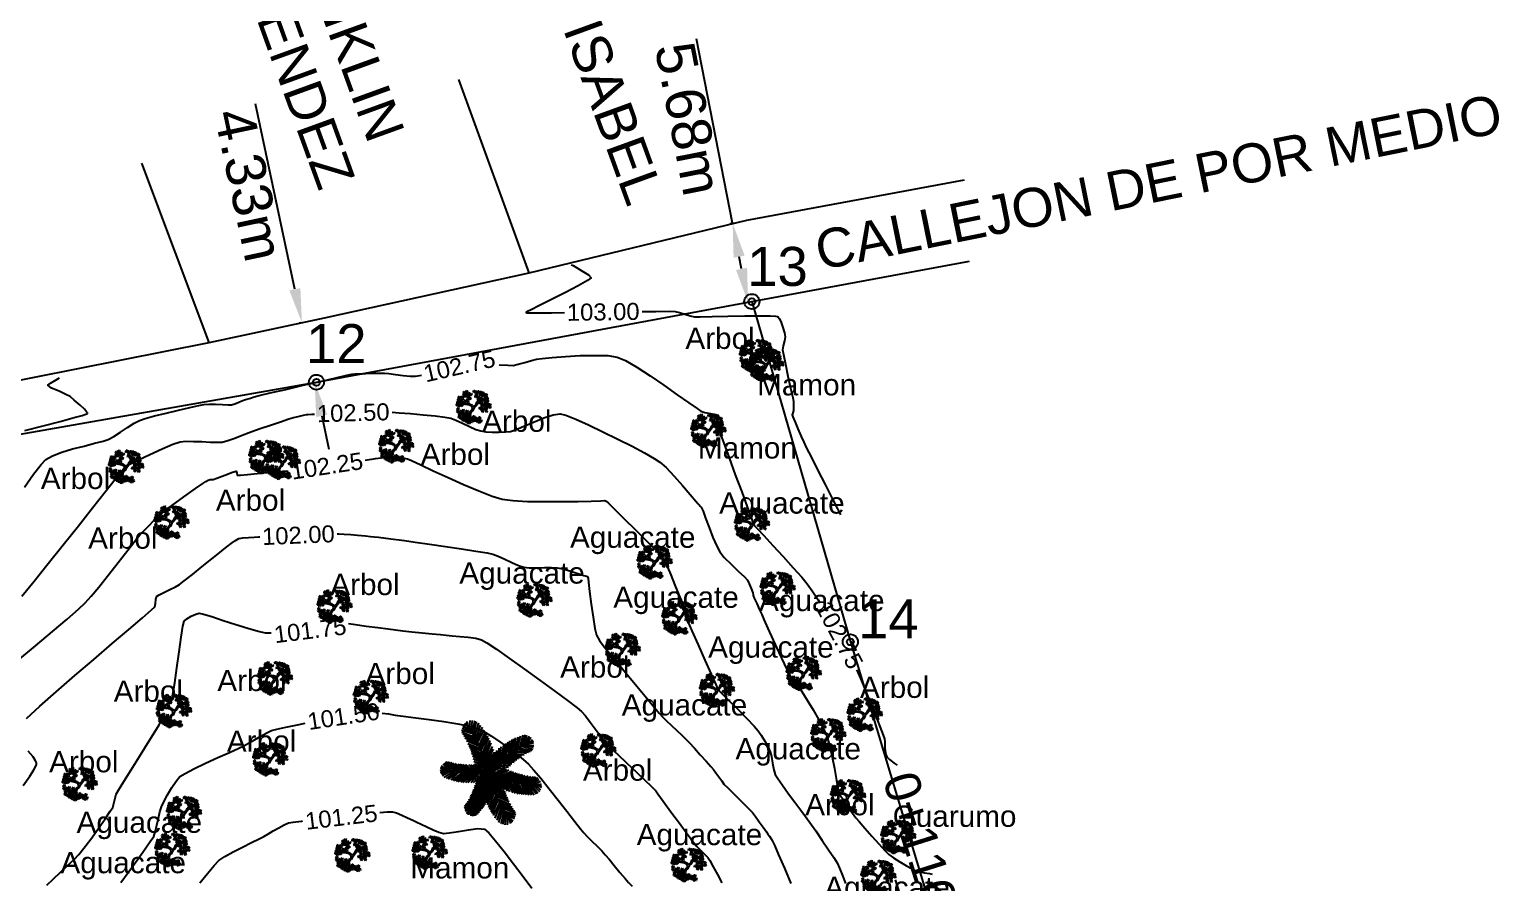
# Model space of a CAD drawing. Header units: millimetres. Extents: x 605578 to 606222, y 1311008 to 1311323.
# Drawn here: x 605746.7 to 605850.4, y 1311151.8 to 1311212 of the extents above; entities that cross this region are included whole.
import ezdxf
from ezdxf.enums import TextEntityAlignment as Align

# ---------------------------------------------------------------- set-up
doc = ezdxf.new("R2010")
doc.units = ezdxf.units.MM
doc.header["$LTSCALE"] = 0.0254
doc.header["$MEASUREMENT"] = 0
for name, color, linetype in [('ARBOL', 3, 'Continuous'), ('CERCO', 6, 'Continuous'), ('CIRCULO', 1, 'Continuous'), ('CONT-MJR', 30, 'Continuous'), ('CONT-MNR', 56, 'Continuous'), ('COTAS', 3, 'Continuous'), ('PTOS PI', 7, 'Continuous'), ('STALBL', 5, 'Continuous'), ('TEXTO 2', 7, 'Continuous'), ('TEXTO ARB', 7, 'Continuous')]:
    doc.layers.add(name, color=color, linetype=linetype)
doc.styles.add('COTAS', font='arial.ttf', dxfattribs={"height": 2.8})
doc.styles.add('CURVAS DE NIVEL', font='arial.ttf', dxfattribs={"height": 1.2})
doc.styles.add('ESTACION', font='arial.ttf', dxfattribs={"height": 2.5})
doc.styles.add('PI', font='arial.ttf', dxfattribs={"height": 2})
doc.styles.add('PUNTOS PI', font='arial.ttf', dxfattribs={"height": 0.08})
doc.dimstyles.new('COTAS LINDEROS', dxfattribs={"dimscale": 40, "dimtxt": 2.8, "dimasz": 0.06, "dimexe": 0.005, "dimexo": 0.005, "dimgap": 0.005, "dimtad": 2, "dimzin": 0, "dimdsep": 46, "dimtxsty": 'COTAS', "dimcen": 0.09, "dimclrd": 1, "dimclre": 1, "dimclrt": 3, "dimadec": 0, "dimazin": 0, "dimtfac": 1, "dimtofl": 0, "dimtmove": 0, "dimatfit": 3, "dimldrblk": 'ARCHTICK', "dimfxl": 1, "dimtolj": 1, "dimtzin": 0, "dimarcsym": 0})

# ---------------------------------------------------------------- blocks, each defined once
blk = doc.blocks.new('lbl_tic')
blk.add_line((0, -0.04165), (0, 0.04165))
blk = doc.blocks.new('*U18')
at = {"layer": 'CONT-MNR', "elevation": 101.25, "flags": 128}
for points in [[(605771.4, 1311156.76), (605771.92, 1311156.8), (605772.29, 1311156.81), (605772.58, 1311156.73), (605772.96, 1311156.57), (605773.35, 1311156.39), (605773.72, 1311156.22), (605774.01, 1311156.08), (605774.31, 1311155.95), (605774.71, 1311155.75), (605775.15, 1311155.55), (605775.56, 1311155.38), (605775.88, 1311155.29), (605776.3, 1311155.32), (605776.94, 1311155.43), (605777.66, 1311155.55), (605778.32, 1311155.63), (605778.78, 1311155.58), (605779.09, 1311155.32), (605779.57, 1311154.77), (605780.18, 1311154.01), (605780.84, 1311153.14), (605781.52, 1311152.25), (605782.13, 1311151.43)], [(605758.69, 1311151.8), (605759.23, 1311152.47), (605759.7, 1311153.02), (605760.04, 1311153.37), (605760.46, 1311153.65), (605761.04, 1311153.99), (605761.7, 1311154.33), (605762.35, 1311154.64), (605762.88, 1311154.9), (605763.21, 1311155.07), (605763.5, 1311155.24), (605763.87, 1311155.46), (605764.27, 1311155.69), (605764.64, 1311155.9), (605764.95, 1311156.03), (605765.29, 1311156.09), (605765.86, 1311156.16), (605765.95, 1311156.17)]]:
    blk.add_lwpolyline(points, dxfattribs=at)
at = {"layer": 'CONT-MNR', "color": 2, "insert": (605768.68, 1311156.43, 101.25), "char_height": 1.2, "attachment_point": 5, "rotation": 6.7929, "style": 'CURVAS DE NIVEL'}
blk.add_mtext('{101.25}', dxfattribs=at)
blk = doc.blocks.new('*U22')
at = {"layer": 'CONT-MJR', "elevation": 101.5, "flags": 128}
for points in [[(605771.57, 1311163.77), (605772, 1311163.71), (605772.48, 1311163.63), (605772.85, 1311163.57), (605773.23, 1311163.52), (605773.94, 1311163.43), (605774.88, 1311163.31), (605775.91, 1311163.17), (605776.9, 1311163.01), (605777.74, 1311162.85), (605778.3, 1311162.69), (605778.74, 1311162.47), (605779.27, 1311162.15), (605779.86, 1311161.75), (605780.46, 1311161.32), (605781.03, 1311160.89), (605781.52, 1311160.49), (605781.89, 1311160.16), (605782.25, 1311159.78), (605782.75, 1311159.18), (605783.35, 1311158.44), (605783.98, 1311157.64), (605784.6, 1311156.85), (605785.14, 1311156.15), (605785.55, 1311155.62), (605785.78, 1311155.34), (605786.03, 1311155.07), (605786.36, 1311154.74), (605786.72, 1311154.38), (605787.05, 1311154.05), (605787.3, 1311153.78), (605787.57, 1311153.47), (605787.94, 1311153.02), (605788.34, 1311152.53), (605788.7, 1311152.11), (605788.94, 1311151.83), (605789.21, 1311151.57)], [(605753.13, 1311151.82), (605753.96, 1311152.97), (605754.68, 1311153.97), (605755.2, 1311154.71), (605755.44, 1311155.07), (605755.55, 1311155.41), (605755.66, 1311155.87), (605755.77, 1311156.36), (605755.88, 1311156.82), (605755.99, 1311157.17), (605756.16, 1311157.52), (605756.42, 1311158), (605756.72, 1311158.52), (605757.03, 1311158.98), (605757.29, 1311159.29), (605757.65, 1311159.51), (605758.28, 1311159.84), (605759.1, 1311160.23), (605759.97, 1311160.63), (605760.79, 1311161), (605761.44, 1311161.29), (605761.8, 1311161.46), (605762.13, 1311161.64), (605762.55, 1311161.89), (605763, 1311162.15), (605763.42, 1311162.38), (605763.76, 1311162.54), (605764.13, 1311162.64), (605764.77, 1311162.78), (605765.58, 1311162.94), (605766.14, 1311163.05)]]:
    blk.add_lwpolyline(points, dxfattribs=at)
at = {"layer": 'CONT-MJR', "color": 2, "insert": (605768.84, 1311163.54, 101.5), "char_height": 1.2, "attachment_point": 5, "rotation": 8.556, "style": 'CURVAS DE NIVEL'}
blk.add_mtext('{101.50}', dxfattribs=at)
blk = doc.blocks.new('*U24')
at = {"layer": 'CONT-MNR', "elevation": 101.75, "flags": 128}
for points in [[(605747.9, 1311151.64), (605748.35, 1311152.07), (605748.86, 1311152.55), (605749.37, 1311153.02), (605749.83, 1311153.45), (605750.17, 1311153.81), (605750.52, 1311154.25), (605751, 1311154.89), (605751.52, 1311155.62), (605752.01, 1311156.31), (605752.38, 1311156.85), (605752.55, 1311157.12), (605752.64, 1311157.4), (605752.72, 1311157.77), (605752.8, 1311158.06), (605752.96, 1311158.33), (605753.34, 1311158.94), (605753.85, 1311159.77), (605754.43, 1311160.7), (605755.01, 1311161.63), (605755.52, 1311162.44), (605755.82, 1311162.94), (605755.95, 1311163.18), (605756, 1311163.26), (605756, 1311163.28), (605756, 1311163.3), (605755.96, 1311163.37), (605755.87, 1311163.48), (605755.74, 1311163.63), (605755.65, 1311163.78), (605755.8, 1311163.94), (605756.13, 1311164.19), (605756.49, 1311164.48), (605756.72, 1311164.72), (605756.8, 1311165.1), (605756.93, 1311165.9), (605757.07, 1311166.95), (605757.23, 1311168.08), (605757.38, 1311169.12), (605757.5, 1311169.9), (605757.58, 1311170.26), (605757.78, 1311170.42), (605758.08, 1311170.6), (605758.41, 1311170.75), (605758.66, 1311170.82), (605758.95, 1311170.75), (605759.55, 1311170.57), (605760.35, 1311170.31), (605761.23, 1311170.02), (605762.09, 1311169.75), (605762.82, 1311169.54), (605763.3, 1311169.43), (605763.74, 1311169.42)], [(605769.19, 1311170.08), (605769.67, 1311170.02), (605770.44, 1311169.91), (605771.25, 1311169.8), (605771.98, 1311169.7), (605772.51, 1311169.63), (605773.01, 1311169.57), (605773.66, 1311169.5), (605774.38, 1311169.43), (605775.08, 1311169.36), (605775.67, 1311169.3), (605776.07, 1311169.26), (605776.5, 1311169.22), (605777.05, 1311169.18), (605777.63, 1311169.12), (605778.17, 1311169.05), (605778.57, 1311168.94), (605778.94, 1311168.73), (605779.63, 1311168.27), (605780.55, 1311167.62), (605781.6, 1311166.87), (605782.7, 1311166.08), (605783.75, 1311165.31), (605784.65, 1311164.65), (605785.31, 1311164.15), (605785.63, 1311163.89), (605785.9, 1311163.58), (605786.24, 1311163.14), (605786.59, 1311162.67), (605786.87, 1311162.28), (605787.02, 1311162.08), (605787.16, 1311161.9), (605787.34, 1311161.68), (605787.49, 1311161.51), (605787.7, 1311161.3), (605788.18, 1311160.85), (605788.81, 1311160.26), (605789.48, 1311159.62), (605790.1, 1311159.04), (605790.55, 1311158.61), (605790.73, 1311158.44), (605790.79, 1311158.37), (605790.86, 1311158.3), (605791.01, 1311158.09), (605791.4, 1311157.55), (605791.94, 1311156.82), (605792.54, 1311156.01), (605793.09, 1311155.25), (605793.52, 1311154.67), (605793.73, 1311154.4), (605793.9, 1311154.22), (605794.13, 1311154), (605794.36, 1311153.78), (605794.53, 1311153.6), (605794.67, 1311153.37), (605794.92, 1311152.94), (605795.22, 1311152.39), (605795.53, 1311151.81)]]:
    blk.add_lwpolyline(points, dxfattribs=at)
at = {"layer": 'CONT-MNR', "color": 2, "insert": (605766.48, 1311169.6, 101.75), "char_height": 1.2, "attachment_point": 5, "rotation": 7.1246, "style": 'CURVAS DE NIVEL'}
blk.add_mtext('{101.75}', dxfattribs=at)
blk = doc.blocks.new('*U25')
at = {"layer": 'CONT-MJR', "elevation": 102, "flags": 128}
for points in [[(605746.23, 1311158.66), (605746.7, 1311159.32), (605746.99, 1311159.76), (605747.13, 1311160.02), (605747.17, 1311160.15), (605747.17, 1311160.2), (605747.17, 1311160.26), (605747.11, 1311160.41), (605746.93, 1311160.68), (605746.59, 1311161.08)], [(605746.46, 1311163.39), (605747.4, 1311164.25), (605748.57, 1311165.28), (605749.87, 1311166.41), (605751.22, 1311167.56), (605752.52, 1311168.68), (605753.69, 1311169.67), (605754.64, 1311170.49), (605755.29, 1311171.04), (605755.53, 1311171.27), (605755.58, 1311171.49), (605755.6, 1311171.78), (605755.65, 1311172), (605755.82, 1311172.11), (605756.16, 1311172.28), (605756.58, 1311172.48), (605756.98, 1311172.68), (605757.27, 1311172.84), (605757.6, 1311173.09), (605758.18, 1311173.55), (605758.87, 1311174.1), (605759.55, 1311174.65), (605760.1, 1311175.1), (605760.39, 1311175.32), (605760.61, 1311175.5), (605760.91, 1311175.72), (605761.21, 1311175.93), (605761.46, 1311176.07), (605761.74, 1311176.12), (605762.13, 1311176.16), (605762.53, 1311176.18), (605762.84, 1311176.19), (605762.92, 1311176.19)], [(605768.39, 1311176.41), (605768.5, 1311176.41), (605768.88, 1311176.39), (605769.36, 1311176.36), (605769.82, 1311176.32), (605770.11, 1311176.29), (605770.38, 1311176.27), (605770.73, 1311176.23), (605771, 1311176.2), (605771.31, 1311176.17), (605771.81, 1311176.1), (605772.35, 1311176.04), (605772.76, 1311175.98), (605773.13, 1311175.93), (605773.88, 1311175.82), (605774.89, 1311175.68), (605776.02, 1311175.52), (605777.16, 1311175.35), (605778.18, 1311175.19), (605778.96, 1311175.06), (605779.37, 1311174.98), (605779.75, 1311174.84), (605780.21, 1311174.63), (605780.72, 1311174.39), (605781.18, 1311174.18), (605781.56, 1311174.06), (605781.94, 1311174.02), (605782.46, 1311174.02), (605783.01, 1311174.03), (605783.52, 1311174.04), (605783.9, 1311174.02), (605784.31, 1311173.93), (605784.87, 1311173.77), (605785.43, 1311173.6), (605785.8, 1311173.48), (605785.99, 1311173.42), (605786.05, 1311173.4), (605786.06, 1311173.4), (605786.06, 1311173.39), (605786.07, 1311173.37), (605786.08, 1311173.32), (605786.1, 1311173.27), (605786.13, 1311173.01), (605786.2, 1311172.34), (605786.31, 1311171.46), (605786.44, 1311170.53), (605786.57, 1311169.74), (605786.69, 1311169.27), (605786.9, 1311168.9), (605787.23, 1311168.45), (605787.62, 1311167.98), (605787.98, 1311167.55), (605788.26, 1311167.22), (605788.53, 1311166.89), (605788.97, 1311166.34), (605789.53, 1311165.67), (605790.11, 1311164.96), (605790.66, 1311164.3), (605791.1, 1311163.77), (605791.36, 1311163.48), (605791.63, 1311163.22), (605791.97, 1311162.89), (605792.35, 1311162.54), (605792.7, 1311162.22), (605792.97, 1311161.96), (605793.22, 1311161.69), (605793.59, 1311161.29), (605794.01, 1311160.82), (605794.42, 1311160.37), (605794.75, 1311160), (605794.93, 1311159.79), (605795.1, 1311159.57), (605795.31, 1311159.28), (605795.52, 1311158.99), (605795.68, 1311158.77), (605795.94, 1311158.51), (605796.39, 1311158.06), (605796.92, 1311157.54), (605797.39, 1311157.07), (605797.69, 1311156.76), (605797.9, 1311156.49), (605798.17, 1311156.11), (605798.44, 1311155.72), (605798.67, 1311155.4), (605798.78, 1311155.23), (605798.89, 1311155.09), (605799.02, 1311154.9), (605799.11, 1311154.75), (605799.24, 1311154.47), (605799.53, 1311153.78), (605799.94, 1311152.83), (605800.4, 1311151.75)]]:
    blk.add_lwpolyline(points, dxfattribs=at)
at = {"layer": 'CONT-MJR', "color": 2, "insert": (605765.65, 1311176.31, 102), "char_height": 1.2, "attachment_point": 5, "rotation": 2.331, "style": 'CURVAS DE NIVEL'}
blk.add_mtext('{102.00}', dxfattribs=at)
blk = doc.blocks.new('*U26')
at = {"layer": 'CONT-MNR', "elevation": 102.25, "flags": 128}
for points in [[(605770.37, 1311181.6), (605771.09, 1311181.71), (605771.89, 1311181.82), (605772.25, 1311181.86), (605772.49, 1311181.85), (605772.8, 1311181.8), (605773.11, 1311181.75), (605773.35, 1311181.7), (605773.64, 1311181.57), (605774.28, 1311181.27), (605775.17, 1311180.85), (605776.21, 1311180.37), (605777.31, 1311179.88), (605778.38, 1311179.43), (605779.32, 1311179.07), (605780.04, 1311178.86), (605780.79, 1311178.76), (605781.81, 1311178.7), (605782.99, 1311178.68), (605784.21, 1311178.68), (605785.36, 1311178.7), (605786.32, 1311178.72), (605786.99, 1311178.74), (605787.24, 1311178.75), (605787.31, 1311178.73), (605787.37, 1311178.71), (605787.52, 1311178.57), (605787.85, 1311178.25), (605788.22, 1311177.88), (605788.5, 1311177.61), (605788.78, 1311177.33), (605789.29, 1311176.83), (605789.9, 1311176.22), (605790.5, 1311175.63), (605790.97, 1311175.16), (605791.18, 1311174.93), (605791.32, 1311174.75), (605791.47, 1311174.52), (605791.59, 1311174.33), (605791.7, 1311174.06), (605791.93, 1311173.51), (605792.22, 1311172.8), (605792.5, 1311172.11), (605792.72, 1311171.56), (605792.82, 1311171.31), (605792.88, 1311171.16), (605792.96, 1311170.98), (605792.99, 1311170.87), (605792.97, 1311170.74), (605792.95, 1311170.61), (605793.08, 1311170.32), (605793.41, 1311169.58), (605793.85, 1311168.59), (605794.33, 1311167.51), (605794.77, 1311166.52), (605795.1, 1311165.79), (605795.22, 1311165.51), (605795.26, 1311165.43), (605795.46, 1311165.23), (605795.95, 1311164.74), (605796.6, 1311164.09), (605797.27, 1311163.41), (605797.81, 1311162.84), (605798.1, 1311162.52), (605798.31, 1311162.22), (605798.56, 1311161.8), (605798.79, 1311161.38), (605798.95, 1311161.05), (605799.04, 1311160.71), (605799.11, 1311160.24), (605799.19, 1311159.78), (605799.29, 1311159.44), (605799.47, 1311159.16), (605799.8, 1311158.68), (605800.23, 1311158.09), (605800.69, 1311157.48), (605801.11, 1311156.92), (605801.42, 1311156.49), (605801.73, 1311156.05), (605802.15, 1311155.46), (605802.61, 1311154.79), (605803.06, 1311154.14), (605803.43, 1311153.58), (605803.66, 1311153.22), (605803.84, 1311152.83), (605804.04, 1311152.31), (605804.26, 1311151.75)], [(605745.85, 1311167.47), (605747.1, 1311168.52), (605748.29, 1311169.52), (605749.33, 1311170.4), (605750.13, 1311171.1), (605750.61, 1311171.54), (605751.03, 1311172.02), (605751.57, 1311172.66), (605752.16, 1311173.4), (605752.78, 1311174.18), (605753.36, 1311174.93), (605753.87, 1311175.59), (605754.26, 1311176.09), (605754.48, 1311176.36), (605754.74, 1311176.63), (605755.09, 1311176.98), (605755.46, 1311177.35), (605755.82, 1311177.68), (605756.1, 1311177.93), (605756.45, 1311178.2), (605757.04, 1311178.63), (605757.74, 1311179.13), (605758.4, 1311179.61), (605758.91, 1311179.96), (605759.13, 1311180.11), (605759.28, 1311180.19), (605759.42, 1311180.24), (605759.53, 1311180.24), (605759.64, 1311180.24), (605759.9, 1311180.34), (605760.45, 1311180.55), (605761, 1311180.75), (605761.26, 1311180.83), (605761.3, 1311180.69), (605761.34, 1311180.54), (605761.56, 1311180.55), (605762.07, 1311180.6), (605762.75, 1311180.66), (605763.44, 1311180.73), (605764, 1311180.78), (605764.3, 1311180.81), (605764.53, 1311180.82), (605764.82, 1311180.82), (605764.93, 1311180.83)]]:
    blk.add_lwpolyline(points, dxfattribs=at)
at = {"layer": 'CONT-MNR', "color": 2, "insert": (605767.66, 1311181.19, 102.25), "char_height": 1.2, "attachment_point": 5, "rotation": 8.5782, "style": 'CURVAS DE NIVEL'}
blk.add_mtext('{102.25}', dxfattribs=at)
blk = doc.blocks.new('*U27')
at = {"layer": 'CONT-MJR', "elevation": 102.5, "flags": 128}
for points in [[(605746.14, 1311172.01), (605747.01, 1311173.08), (605748, 1311174.31), (605749.06, 1311175.64), (605750.13, 1311176.97), (605751.13, 1311178.25), (605752.02, 1311179.37), (605752.73, 1311180.27), (605753.21, 1311180.87), (605753.38, 1311181.09), (605753.42, 1311181.16), (605753.47, 1311181.18), (605753.52, 1311181.2), (605753.76, 1311181.32), (605754.36, 1311181.62), (605755.18, 1311182), (605756.04, 1311182.4), (605756.8, 1311182.73), (605757.3, 1311182.9), (605757.71, 1311182.94), (605758.24, 1311182.93), (605758.84, 1311182.91), (605759.42, 1311182.87), (605759.93, 1311182.86), (605760.28, 1311182.88), (605760.67, 1311182.98), (605761.16, 1311183.16), (605761.69, 1311183.36), (605762.17, 1311183.56), (605762.56, 1311183.7), (605763.02, 1311183.86), (605763.68, 1311184.08), (605764.39, 1311184.31), (605764.98, 1311184.51), (605765.3, 1311184.61), (605765.63, 1311184.69), (605766.02, 1311184.78), (605766.22, 1311184.82), (605766.32, 1311184.83), (605766.6, 1311184.84), (605766.78, 1311184.84)], [(605772.26, 1311184.98), (605772.77, 1311184.95), (605773.57, 1311184.89), (605774.45, 1311184.81), (605775.29, 1311184.72), (605775.98, 1311184.63), (605776.4, 1311184.56), (605776.77, 1311184.43), (605777.23, 1311184.21), (605777.73, 1311183.98), (605778.18, 1311183.77), (605778.53, 1311183.66), (605778.87, 1311183.61), (605779.32, 1311183.58), (605779.81, 1311183.58), (605780.26, 1311183.59), (605780.61, 1311183.62), (605780.97, 1311183.75), (605781.55, 1311183.99), (605782.24, 1311184.29), (605782.97, 1311184.59), (605783.62, 1311184.8), (605784.11, 1311184.88), (605784.53, 1311184.77), (605785.23, 1311184.49), (605786.12, 1311184.09), (605787.13, 1311183.61), (605788.18, 1311183.09), (605789.19, 1311182.58), (605790.07, 1311182.11), (605790.75, 1311181.73), (605791.15, 1311181.47), (605791.59, 1311181.08), (605792.16, 1311180.48), (605792.75, 1311179.82), (605793.3, 1311179.19), (605793.69, 1311178.72), (605793.85, 1311178.53), (605793.93, 1311178.45), (605794.01, 1311178.37), (605794.07, 1311178.29), (605794.12, 1311178.2), (605794.2, 1311178), (605794.38, 1311177.51), (605794.63, 1311176.85), (605794.9, 1311176.15), (605795.17, 1311175.54), (605795.38, 1311175.14), (605795.7, 1311174.75), (605796.18, 1311174.27), (605796.69, 1311173.78), (605797.12, 1311173.38), (605797.34, 1311173.14), (605797.46, 1311172.89), (605797.6, 1311172.55), (605797.71, 1311172.25), (605797.75, 1311172.11), (605797.74, 1311172.05), (605797.82, 1311171.88), (605797.99, 1311171.49), (605798.19, 1311171.04), (605798.34, 1311170.71), (605798.49, 1311170.38), (605798.78, 1311169.74), (605799.15, 1311168.92), (605799.56, 1311168.04), (605799.93, 1311167.24), (605800.21, 1311166.65), (605800.34, 1311166.39), (605800.47, 1311166.25), (605800.64, 1311166.08), (605800.78, 1311165.94), (605800.91, 1311165.74), (605801.18, 1311165.3), (605801.55, 1311164.69), (605801.97, 1311164), (605802.37, 1311163.3), (605802.71, 1311162.67), (605802.92, 1311162.2), (605803.1, 1311161.6), (605803.29, 1311160.77), (605803.47, 1311159.86), (605803.63, 1311159.01), (605803.74, 1311158.37), (605803.8, 1311158.1), (605803.87, 1311157.99), (605803.97, 1311157.85), (605804.05, 1311157.75), (605804.19, 1311157.54), (605804.45, 1311157.14), (605804.75, 1311156.71), (605804.98, 1311156.39), (605805.21, 1311156.12), (605805.61, 1311155.66), (605806.1, 1311155.1), (605806.6, 1311154.55), (605807.04, 1311154.08), (605807.32, 1311153.8), (605807.64, 1311153.57), (605808.08, 1311153.29), (605808.55, 1311153.01), (605808.96, 1311152.78), (605809.22, 1311152.65), (605809.48, 1311152.58), (605809.83, 1311152.51), (605810.17, 1311152.46), (605810.37, 1311152.42)]]:
    blk.add_lwpolyline(points, dxfattribs=at)
at = {"layer": 'CONT-MJR', "color": 2, "insert": (605769.52, 1311184.94, 102.5), "char_height": 1.2, "attachment_point": 5, "rotation": 1.6409, "style": 'CURVAS DE NIVEL'}
blk.add_mtext('{102.50}', dxfattribs=at)
blk = doc.blocks.new('*U29')
at = {"layer": 'CONT-MNR', "elevation": 102.75, "flags": 128}
for points in [[(605779.81, 1311188.34), (605779.83, 1311188.33), (605780.42, 1311188.29), (605780.8, 1311188.28), (605781.16, 1311188.36), (605781.63, 1311188.49), (605782.1, 1311188.63), (605782.46, 1311188.72), (605782.84, 1311188.76), (605783.55, 1311188.83), (605784.5, 1311188.9), (605785.54, 1311188.97), (605786.58, 1311188.99), (605787.49, 1311188.97), (605788.15, 1311188.87), (605788.73, 1311188.62), (605789.53, 1311188.15), (605790.46, 1311187.55), (605791.44, 1311186.88), (605792.38, 1311186.22), (605793.19, 1311185.65), (605793.78, 1311185.24), (605794.05, 1311185.06), (605794.34, 1311184.97), (605794.74, 1311184.89), (605795.1, 1311184.82), (605795.26, 1311184.77), (605795.24, 1311184.61), (605795.2, 1311184.43), (605795.23, 1311184.26), (605795.28, 1311184.02), (605795.31, 1311183.9), (605795.28, 1311183.83), (605795.39, 1311183.55), (605795.66, 1311182.81), (605796.04, 1311181.77), (605796.48, 1311180.57), (605796.93, 1311179.37), (605797.31, 1311178.32), (605797.59, 1311177.57), (605797.7, 1311177.27), (605797.76, 1311177.12), (605797.83, 1311176.98), (605798.01, 1311176.78), (605798.48, 1311176.28), (605799.13, 1311175.58), (605799.86, 1311174.8), (605800.57, 1311174.02), (605801.17, 1311173.35), (605801.56, 1311172.89), (605801.9, 1311172.4), (605802.32, 1311171.75), (605802.4, 1311171.63)], [(605746.33, 1311179.7), (605746.97, 1311180.62), (605747.49, 1311181.3), (605747.82, 1311181.66), (605748.29, 1311181.91), (605748.95, 1311182.16), (605749.72, 1311182.39), (605750.53, 1311182.6), (605751.27, 1311182.79), (605751.87, 1311182.95), (605752.24, 1311183.07), (605752.62, 1311183.28), (605753.09, 1311183.58), (605753.59, 1311183.91), (605754.07, 1311184.21), (605754.45, 1311184.41), (605754.84, 1311184.53), (605755.5, 1311184.72), (605756.32, 1311184.92), (605757.18, 1311185.13), (605757.98, 1311185.32), (605758.62, 1311185.46), (605758.98, 1311185.53), (605759.33, 1311185.54), (605759.8, 1311185.54), (605760.29, 1311185.52), (605760.7, 1311185.51), (605760.93, 1311185.51), (605761.16, 1311185.58), (605761.44, 1311185.69), (605761.66, 1311185.78), (605761.92, 1311185.87), (605762.26, 1311185.98), (605762.54, 1311186.07), (605762.88, 1311186.15), (605763.67, 1311186.34), (605764.76, 1311186.59), (605765.99, 1311186.88), (605767.22, 1311187.16), (605768.3, 1311187.41), (605769.08, 1311187.59), (605769.41, 1311187.66), (605769.64, 1311187.68), (605769.92, 1311187.69), (605770.15, 1311187.7), (605770.41, 1311187.71), (605770.87, 1311187.73), (605771.36, 1311187.74), (605771.73, 1311187.74), (605772.04, 1311187.71), (605772.51, 1311187.65), (605773.04, 1311187.58), (605773.54, 1311187.53), (605773.92, 1311187.52), (605774.34, 1311187.6)], [(605805.04, 1311166.82), (605805.12, 1311166.64), (605805.31, 1311166.2), (605805.61, 1311165.47), (605805.97, 1311164.59), (605806.34, 1311163.66), (605806.67, 1311162.83), (605806.91, 1311162.22), (605807.01, 1311161.95), (605807.02, 1311161.75), (605807.02, 1311161.51), (605807.02, 1311161.31), (605807.05, 1311161.11), (605807.09, 1311160.86), (605807.16, 1311160.68), (605807.36, 1311160.49), (605807.68, 1311160.25), (605807.89, 1311160.09)]]:
    blk.add_lwpolyline(points, dxfattribs=at)
at = {"layer": 'CONT-MNR', "color": 2, "char_height": 1.2, "attachment_point": 5, "style": 'CURVAS DE NIVEL'}
for insert, rotation in [((605777.01, 1311188.23, 102.75), 12.8524), ((605803.82, 1311169.28, 102.75), 298.2331)]:
    blk.add_mtext('{102.75}', dxfattribs=dict(at, insert=insert, rotation=rotation))
blk = doc.blocks.new('*U30')
at = {"layer": 'CONT-MJR', "elevation": 103, "flags": 128}
for points in [[(605784.89, 1311195.4), (605784.92, 1311195.38), (605785.03, 1311195.32), (605785.27, 1311195.19), (605785.66, 1311194.96), (605786.12, 1311194.68), (605786.31, 1311194.46), (605786.05, 1311194.27), (605785.4, 1311193.9), (605784.5, 1311193.43), (605783.52, 1311192.94), (605782.62, 1311192.49), (605782.07, 1311192.21), (605781.81, 1311192.08), (605781.73, 1311192.03), (605781.72, 1311192.02), (605781.73, 1311192.01), (605781.77, 1311192), (605781.87, 1311191.99), (605782.06, 1311191.98), (605782.24, 1311191.98), (605782.6, 1311191.98), (605783.51, 1311191.99), (605784.42, 1311192.01)], [(605789.9, 1311192.08), (605790.86, 1311192.09), (605791.81, 1311192.1), (605792.23, 1311192.09), (605792.53, 1311192.02), (605792.91, 1311191.9), (605793.29, 1311191.78), (605793.59, 1311191.71), (605794, 1311191.71), (605794.85, 1311191.72), (605795.96, 1311191.75), (605797.16, 1311191.77), (605798.26, 1311191.78), (605798.95, 1311191.77), (605799.31, 1311191.76), (605799.44, 1311191.74), (605799.47, 1311191.72), (605799.51, 1311191.69), (605799.58, 1311191.6), (605799.68, 1311191.38), (605799.82, 1311191.03), (605799.95, 1311190.58), (605800, 1311190.3), (605799.96, 1311190.02), (605799.86, 1311189.67), (605799.81, 1311189.39), (605799.87, 1311189.06), (605800.01, 1311188.38), (605800.19, 1311187.53), (605800.38, 1311186.69), (605800.53, 1311186.03), (605800.59, 1311185.72), (605800.59, 1311185.51), (605800.59, 1311185.26), (605800.58, 1311185.1), (605800.53, 1311184.95), (605800.49, 1311184.81), (605800.53, 1311184.66), (605800.6, 1311184.5), (605800.7, 1311184.27), (605800.9, 1311183.8), (605801.13, 1311183.27), (605801.31, 1311182.87), (605801.49, 1311182.5), (605801.85, 1311181.8), (605802.31, 1311180.88), (605802.82, 1311179.88), (605803.3, 1311178.94), (605803.68, 1311178.18), (605803.91, 1311177.74)]]:
    blk.add_lwpolyline(points, dxfattribs=at)
at = {"layer": 'CONT-MJR', "color": 2, "insert": (605787.16, 1311192.05, 103), "char_height": 1.2, "attachment_point": 5, "rotation": 0.8277, "style": 'CURVAS DE NIVEL'}
blk.add_mtext('{103.00}', dxfattribs=at)
blk = doc.blocks.new('*U31')
at = {"layer": 'CONT-MJR', "elevation": 103, "flags": 128}
blk.add_lwpolyline([(605746.35, 1311183.69), (605747.65, 1311184.03), (605748.84, 1311184.34), (605749.83, 1311184.6), (605750.4, 1311184.76), (605750.66, 1311184.84), (605750.75, 1311184.88), (605750.76, 1311184.9), (605750.76, 1311184.93), (605750.71, 1311185.02), (605750.56, 1311185.2), (605750.26, 1311185.49), (605749.84, 1311185.84), (605749.54, 1311186.08), (605749.23, 1311186.24), (605748.81, 1311186.44), (605748.43, 1311186.6), (605748.24, 1311186.69), (605748.08, 1311186.79), (605747.97, 1311186.89), (605748.17, 1311187.03), (605748.55, 1311187.26), (605748.8, 1311187.41)], dxfattribs=at)
blk = doc.blocks.new('*D503')
at = {"layer": 'COTAS', "color": 1, "lineweight": -2, "transparency": 16777216}
for p, q in [((605796.29, 1311198.3), (605793.73, 1311211.31)), ((605796.36, 1311198.31), (605796.09, 1311198.26)), ((605796.92, 1311195.08), (605796.75, 1311195.94)), ((605797.45, 1311192.74), (605797.18, 1311192.69))]:
    blk.add_line(p, q, dxfattribs=at)
at = {"layer": 'COTAS', "color": 1, "transparency": 16777216}
for points in [[(605797.14, 1311196.02), (605796.36, 1311195.87), (605796.29, 1311198.3)], [(605797.31, 1311195.16), (605796.53, 1311195.01), (605797.38, 1311192.73)]]:
    blk.add_solid(points, dxfattribs=at)
at = {"layer": 'Defpoints', "color": 0, "transparency": 16777216}
for p in [(605796.29, 1311198.3), (605796.55, 1311198.35), (605797.65, 1311192.78)]:
    blk.add_point(p, dxfattribs=at)
at = {"layer": 'COTAS', "color": 3, "transparency": 16777216, "insert": (605793.18, 1311205.67), "char_height": 2.8, "attachment_point": 5, "rotation": 281.1153, "style": 'COTAS'}
blk.add_mtext('\\A1;5.68m', dxfattribs=at)
blk = doc.blocks.new('_ArchTick')
at = {"color": 0, "linetype": 'ByBlock', "const_width": 0.15}
blk.add_lwpolyline([(-0.5, -0.5), (0.5, 0.5)], dxfattribs=at)
blk = doc.blocks.new('*D504')
at = {"layer": 'COTAS', "color": 1, "lineweight": -2, "transparency": 16777216}
for p, q in [((605765.4, 1311193.65), (605762.62, 1311206.73)), ((605765.82, 1311191.28), (605765.71, 1311191.26)), ((605766.73, 1311187.05), (605766.61, 1311187.03)), ((605767.3, 1311184.72), (605767.8, 1311182.38))]:
    blk.add_line(p, q, dxfattribs=at)
at = {"layer": 'COTAS', "color": 1, "transparency": 16777216}
for points in [[(605765.79, 1311193.73), (605765.01, 1311193.57), (605765.9, 1311191.3)], [(605767.69, 1311184.81), (605766.91, 1311184.64), (605766.8, 1311187.07)]]:
    blk.add_solid(points, dxfattribs=at)
at = {"layer": 'Defpoints', "color": 0, "transparency": 16777216}
for p in [(605765.9, 1311191.3), (605766.02, 1311191.33), (605766.92, 1311187.1)]:
    blk.add_point(p, dxfattribs=at)
at = {"layer": 'COTAS', "color": 3, "transparency": 16777216, "insert": (605762.17, 1311201.02), "char_height": 2.8, "attachment_point": 5, "rotation": 282.0212, "style": 'COTAS'}
blk.add_mtext('\\A1;4.33m', dxfattribs=at)
blk = doc.blocks.new('L', base_point=(1.368, 0.591))
for p, q in [((1.275, 0.567), (1.306, 0.592)), ((1.288, 0.517), (1.275, 0.567)), ((1.281, 0.65), (1.312, 0.675)), ((1.294, 0.6), (1.281, 0.65)), ((1.317, 0.508), (1.288, 0.517)), ((1.322, 0.591), (1.294, 0.6)), ((1.306, 0.592), (1.336, 0.538)), ((1.312, 0.675), (1.342, 0.621)), ((1.336, 0.538), (1.317, 0.508)), ((1.342, 0.621), (1.322, 0.591)), ((1.337, 0.489), (1.356, 0.548)), ((1.356, 0.548), (1.391, 0.554)), ((1.404, 0.527), (1.376, 0.484)), ((1.391, 0.554), (1.404, 0.527)), ((1.376, 0.484), (1.337, 0.489))]:
    blk.add_line(p, q)
blk = doc.blocks.new('TREE-11')
for p, q in [((-28.6, 13.3), (-35.2, 17.7)), ((-28.6, 17.4), (-34.8, 21.1)), ((-11.4, 15.2), (-28.6, 17.4)), ((-11.7, 10.3), (-28.6, 13.3)), ((-2.4, 5.5), (-11.7, 10.3)), ((0, 8.9), (-11.4, 15.2)), ((0, 0), (-3.1, -10.3)), ((0, 0), (-2.4, 5.5)), ((3.8, 4.1), (0, 8.9)), ((3.8, 4.1), (15.2, 14.4)), ((7.2, -0.7), (13.8, 6.7)), ((13.8, 6.7), (19.3, 12.6)), ((15.2, 14.4), (18.6, 22.5)), ((18.6, 22.5), (21.7, 27.4)), ((19.3, 12.6), (22.4, 21.4)), ((21.7, 27.4), (25.2, 29.6)), ((22.4, 21.4), (27.6, 27.7)), ((25.2, 29.6), (26.6, 33.6)), ((27.6, 27.7), (33.5, 29.6)), ((-9, -14), (-13.8, -25.9)), ((-5.2, -16.3), (-9.7, -27.7)), ((-9.7, -27.7), (-6.9, -33.6)), ((-3.1, -10.3), (-9, -14)), ((0.7, -13.7), (-5.2, -16.3)), ((7.2, -0.7), (0.7, -13.7))]:
    blk.add_line(p, q)
for p, xscale, yscale, zscale, rotation in [((-25.5, 58.4), 120, 120, 120, 295.0165150851705), ((-16.6, 51), 120, 120, 120, 295.0165150851705), ((-7.2, 46.2), 120, 120, 120, 295.0165150851705), ((9.3, 58.4), 119.9999999999999, 119.9999999999999, 119.9999999999999, 190.1248425347957), ((25.5, 56.6), 119.9999999999999, 119.9999999999999, 119.9999999999999, 190.1248425347957), ((36.2, 54.3), 119.9999999999999, 119.9999999999999, 119.9999999999999, 190.1248425347957), ((50.4, 46.6), 119.9999999999999, 119.9999999999999, 119.9999999999999, 190.1248425347957), ((-54.2, 15.9), 119.9999999999998, 119.9999999999998, 119.9999999999998, 347.8021081598379), ((-48.6, 36.2), 119.9999999999998, 119.9999999999998, 119.9999999999998, 347.8021081598379), ((-41.7, 17.7), 119.9999999999998, 119.9999999999998, 119.9999999999998, 347.8021081598379), ((-33.8, 39.2), 120, 120, 120, 295.0165150851705), ((-30.7, 19.6), 120, 120, 120, 295.0165150851705), ((-11, 28.5), 120, 120, 120, 295.0165150851705), ((16.6, 38.8), 119.9999999999999, 119.9999999999999, 119.9999999999999, 190.1248425347957), ((29.3, 32.2), 119.9999999999999, 119.9999999999999, 119.9999999999999, 190.1248425347957), ((32.8, 12.2), 119.9999999999999, 119.9999999999999, 119.9999999999999, 190.1248425347957), ((34.1, -10.3), 119.9999999999999, 119.9999999999999, 119.9999999999999, 190.1248425347957), ((46.9, 23.7), 119.9999999999999, 119.9999999999999, 119.9999999999999, 190.1248425347957), ((50, -11.1), 119.9999999999999, 119.9999999999999, 119.9999999999999, 190.1248425347957), ((51.7, 3), 119.9999999999999, 119.9999999999999, 119.9999999999999, 190.1248425347957), ((54.5, 31), 119.9999999999999, 119.9999999999999, 119.9999999999999, 190.1248425347957), ((64.9, 5.9), 119.9999999999999, 119.9999999999999, 119.9999999999999, 190.1248425347957), ((-15.2, -53.6), 119.9999999999998, 119.9999999999998, 119.9999999999998, 66.16076666471409), ((-1.4, -34), 119.9999999999998, 119.9999999999998, 119.9999999999998, 66.16076666471409), ((2.1, -45.5), 119.9999999999998, 119.9999999999998, 119.9999999999998, 66.16076666471409), ((22.4, -38.1), 119.9999999999998, 119.9999999999998, 119.9999999999998, 66.16076666471409), ((26.9, -50.6), 119.9999999999998, 119.9999999999998, 119.9999999999998, 66.16076666471409)]:
    blk.add_blockref('L', p, dxfattribs=dict(xscale=xscale, yscale=yscale, zscale=zscale, rotation=rotation))
at = {"xscale": 120, "yscale": 120, "zscale": 120}
for p in [(-52.1, -10.7), (-45.9, -33.3), (-38.6, -19.6), (-31.7, -43.2), (-30.7, -16.3), (-23.8, -38.8), (-15.2, -39.5), (-14.8, -20)]:
    blk.add_blockref('L', p, dxfattribs=at)
blk = doc.blocks.new('TREE-23')
for p, q in [((-20.1, 47.2), (-30.4, 51.1)), ((-21.6, 49.6), (-29.7, 53.4)), ((-23.8, 52.7), (-28, 56.1)), ((-24.1, 53), (-24.8, 58.7)), ((-22.5, 50.9), (-21.4, 59.9)), ((-20.9, 48.6), (-18.9, 60.1)), ((-19.7, 46.7), (-16.1, 59.6)), ((-18.2, 44.3), (-14.5, 59)), ((-16.9, 42.1), (-11.9, 57.4)), ((-15.3, 39.2), (-9.9, 54.9)), ((-14, 36.6), (-8, 52.4)), ((-13.3, 35.3), (-6, 49.5)), ((-18.7, 45), (-31.3, 48.8)), ((-16.6, 41.5), (-30.9, 46.6)), ((-15.5, 39.5), (-29.7, 44.7)), ((-13.8, 36.4), (-28.6, 42.8)), ((-12.6, 34), (-27.3, 40.5)), ((-11.2, 31), (-25.7, 37.5)), ((-10.1, 28.3), (-24.1, 34.2)), ((-11.7, 32.1), (-4.6, 47.3)), ((-10.5, 29.3), (-3.5, 45.4)), ((-9.4, 26.6), (-2, 42.9)), ((-8, 23), (-0.9, 40.7)), ((-6.8, 19.8), (0.6, 37.7)), ((-5.8, 16.6), (1.8, 35)), ((13, 15.2), (15.9, 33.1)), ((15.4, 17.3), (18.1, 34.6)), ((17.8, 19.2), (20.7, 36.2)), ((20.6, 21.3), (22.6, 37.4)), ((22.8, 22.9), (25, 38.7)), ((25, 24.4), (26.8, 39.6)), ((27.8, 26.2), (28.9, 40.6)), ((28.9, 26.9), (31.8, 41.9)), ((31.2, 28.2), (34.4, 43)), ((33.8, 29.7), (37.2, 44)), ((35.8, 30.8), (39.9, 44)), ((38.2, 31.9), (41.5, 43.7)), ((40, 32.8), (43.9, 42.7)), ((41, 33.3), (49.1, 32.4)), ((42.4, 33.9), (45.7, 41.4)), ((44.2, 34.7), (49, 35.3)), ((44.5, 34.7), (47.8, 38.9)), ((-9.1, 26), (-23.1, 31.9)), ((-7.8, 22.5), (-22.3, 30.1)), ((-6.8, 19.8), (-21.3, 27.6)), ((-6.1, 17.7), (-20.5, 25.4)), ((-5.3, 15.2), (-19.9, 23.5)), ((-4.7, 12.9), (-18.8, 20.2)), ((-4, 10.3), (-18.1, 17.6)), ((-5, 14), (3.3, 31.2)), ((-4.3, 11.4), (4.4, 28.3)), ((-3.7, 9.2), (5.6, 24.6)), ((-3, 6), (6.5, 21.3)), ((-2.4, 3.5), (7.4, 17.2)), ((2.7, 5), (1, 19.6)), ((4.2, 6.7), (3.1, 22)), ((5.8, 8.4), (5.8, 24.7)), ((7.9, 10.5), (8.1, 26.8)), ((9.4, 11.9), (10.8, 29.2)), ((11.2, 13.6), (12.9, 30.9)), ((15.4, 17.3), (30.3, 16.4)), ((17.4, 18.9), (32.2, 17.8)), ((20.1, 20.9), (33.7, 18.9)), ((21.9, 22.3), (35.6, 20.2)), ((24.1, 23.8), (38.4, 22)), ((26.6, 25.4), (41.1, 23.6)), ((28.7, 26.7), (43.2, 24.7)), ((31.4, 28.4), (45, 25.7)), ((33.2, 29.4), (46.8, 26.5)), ((36.6, 31.1), (48.2, 28.1)), ((38.7, 32.2), (48.5, 30.2)), ((-48.1, 6.6), (-54.9, 3.6)), ((-50.1, 7.3), (-54.8, 6.5)), ((-45.9, 5.9), (-54.5, 1.6)), ((-44.1, 5.3), (-53.5, -0.5)), ((-49.8, 7.2), (-53.4, 9.7)), ((-41.9, 4.7), (-52.6, -1.6)), ((-46.9, 6.2), (-51.7, 11.6)), ((-39.8, 4.2), (-50.7, -3.3)), ((-44.6, 5.5), (-50, 12.7)), ((-42.6, 4.9), (-48.5, 14)), ((-37.3, 3.6), (-48.3, -4.3)), ((-39.3, 4.1), (-46.6, 14.1)), ((-34.9, 3.1), (-45.9, -5.2)), ((-37.5, 3.7), (-44.9, 13.7)), ((-33.7, 2.9), (-43.2, -6.1)), ((-34.7, 3.1), (-43.1, 13.2)), ((-30.8, 2.4), (-41.1, -6.7)), ((-32.5, 2.7), (-41, 12.7)), ((-28.4, 2.1), (-39.4, -7.1)), ((-29.9, 2.3), (-38.3, 12.1)), ((-26, 1.8), (-37.1, -7.7)), ((-27.5, 2), (-35.4, 11.6)), ((-22.9, 1.6), (-35.1, -8.1)), ((-25.4, 1.8), (-33.3, 11.4)), ((-20.1, 1.4), (-32.4, -8.5)), ((-22.4, 1.5), (-31.7, 11.2)), ((-17.3, 1.3), (-30, -8.8)), ((-20.1, 1.4), (-29.6, 11)), ((-18.3, 1.4), (-27.6, 10.9)), ((-15.1, 1.3), (-26.6, -9.2)), ((-16.1, 1.3), (-25.9, 10.8)), ((-12.8, 1.4), (-24.2, -9.3)), ((-14.1, 1.3), (-23.1, 10.8)), ((-11.9, 1.4), (-20.9, 10.8)), ((-11, 1.4), (-20.9, -9.4)), ((-9.9, 1.5), (-18.1, 10.9)), ((-8.3, 1.6), (-18.1, -9.4)), ((-3.4, 7.9), (-17.3, 14.3)), ((-2.9, 5.6), (-16.7, 11.4)), ((-2.3, 2.6), (-16.2, 8.7)), ((-8, 1.6), (-15.7, 11.1)), ((-1.7, -0.6), (-15.6, 4.5)), ((-6.2, 1.7), (-14.7, -9.2)), ((-5.5, 1.8), (-13.5, 11.3)), ((-4.3, 1.9), (-11.8, -8.9)), ((-1.1, 5.6), (-11.2, -5)), ((-0.6, 2.9), (-10.5, -9.8)), ((-2.9, 2.1), (-10.1, 11.8)), ((-0.1, 0.6), (-9.8, -13.3)), ((-2.1, 2.2), (-7.9, -8.3)), ((-3, 0.7), (4.5, -7.8)), ((-2, 1.1), (8.1, 13.7)), ((1.1, 3.2), (-1.9, 16.2)), ((-1.5, -1.6), (8.8, 8.9)), ((-0.9, 4.6), (13, -0.3)), ((-0.3, 1.4), (13.7, -4.5)), ((1.3, 2.4), (3.2, -10.8)), ((1.7, 3.9), (14.9, 1.2)), ((2.1, 2), (13.4, 9.2)), ((3.5, 1.3), (7.1, -13)), ((3.7, 6.1), (17.4, 4.2)), ((4.7, 0.6), (16.8, 7.4)), ((5.4, 0.3), (10, -14.4)), ((5.6, 8.1), (19, 6)), ((7.1, 9.7), (20.9, 8)), ((7.2, -0.6), (19, 6.3)), ((8.7, 11.2), (23.1, 10.2)), ((9.2, -1.5), (21.4, 5.1)), ((10.4, 12.9), (24.8, 11.8)), ((11.2, -2.4), (24.3, 3.9)), ((12.1, 14.4), (27.2, 13.9)), ((13.5, -3.3), (26.5, 3)), ((13.9, 16), (28.6, 15.1)), ((15.5, -4.1), (29.5, 1.9)), ((17.8, -4.9), (31.2, 1.3)), ((19.7, -5.5), (33.3, 0.7)), ((22.1, -6.3), (35.6, 0)), ((-8, -15.6), (-19.5, -21)), ((-7.3, -14), (-18.8, -19.3)), ((-6.6, -12.1), (-18.2, -17.8)), ((-6, -10.3), (-17.2, -15.3)), ((-5.4, -8.3), (-16.6, -13.4)), ((-4.8, -6.5), (-15.8, -10.8)), ((-4.3, -4.8), (-15.2, -8.6)), ((-3.7, -2.5), (-14.7, -6.6)), ((-3.1, 0), (-14.1, -3.4)), ((0.4, -1.9), (-8.8, -17.3)), ((-8, -15.6), (-3, -29.7)), ((1.2, -5.1), (-7.9, -20.6)), ((-7, -13.1), (-2, -27.7)), ((1.8, -7.3), (-6.7, -24.4)), ((-6.3, -11.1), (-0.6, -24.8)), ((-5.6, -9.2), (0.3, -22.6)), ((2.5, -9.9), (-5.6, -27.2)), ((-5.1, -7.5), (1.4, -19.8)), ((-4.4, -5.1), (2.2, -17.3)), ((3.3, -12.5), (-4, -31)), ((-3.9, -3.1), (3.1, -14.2)), ((-3.4, -1.3), (3.8, -11.5)), ((4.4, -15.7), (-2.8, -33.7)), ((0.3, -1.5), (14.2, -7.2)), ((0.9, -3.9), (14.9, -10.1)), ((1.5, -6.2), (15.7, -13.4)), ((2.2, -8.8), (16.4, -15.9)), ((2.9, -11.2), (17.5, -19.3)), ((3.7, -13.6), (18.2, -21.2)), ((4.4, -15.7), (19, -23.4)), ((7.5, -0.7), (13.4, -16)), ((10.2, -1.9), (16.3, -17.1)), ((12.1, -2.7), (19.7, -18.3)), ((14.4, -3.7), (22.3, -19.1)), ((16.7, -4.5), (25.9, -20.1)), ((19.7, -5.5), (28.5, -20.7)), ((22.6, -6.5), (31.5, -21.3)), ((25.4, -7.3), (37.3, -0.4)), ((26, -7.4), (33.7, -21.7)), ((27.6, -7.9), (39.6, -1)), ((28.6, -8.1), (36.3, -22)), ((30.2, -8.5), (42.8, -1.6)), ((31.2, -8.7), (38.3, -22.3)), ((33.1, -9.1), (45.9, -2.1)), ((34.4, -9.4), (40.7, -22.4)), ((35.5, -9.6), (48.3, -2.4)), ((35.8, -9.6), (43.8, -22.6)), ((38.4, -10.1), (46.7, -22.6)), ((38.6, -10.1), (50.3, -2.7)), ((40.7, -10.4), (52.3, -2.8)), ((41.3, -10.5), (49.6, -22.6)), ((43.6, -10.7), (52.2, -21.5)), ((44.4, -10.8), (54.1, -3.8)), ((46.2, -11), (53.6, -20.7)), ((46.8, -11), (55.2, -5.6)), ((48.2, -11.1), (55.4, -19)), ((49.4, -11.2), (56.5, -7.4)), ((50.8, -11.3), (56.7, -17.1)), ((52.8, -11.4), (57.6, -10.2)), ((53.1, -11.3), (57.7, -13.9)), ((-16.4, -31.9), (-27.7, -35.2)), ((-15.5, -30.4), (-26.7, -33.8)), ((-14.1, -28), (-25.7, -32.4)), ((-13.1, -26.2), (-24.6, -30.7)), ((-11.9, -24), (-23.3, -28.4)), ((-10.8, -22), (-21.9, -25.9)), ((-10, -20.2), (-21, -24.2)), ((-8.8, -17.6), (-20.3, -22.8)), ((-16.7, -32.3), (-13.5, -44.4)), ((-15.4, -30.2), (-11.8, -42.5)), ((-14.2, -28.2), (-10.3, -40.6)), ((-13.6, -27.2), (-8.6, -38.5)), ((-12.3, -24.8), (-7.4, -36.9)), ((-11.2, -22.7), (-6.5, -35.5)), ((-10.2, -20.7), (-5.3, -33.6)), ((-9, -18), (-4.3, -31.9)), ((5.6, -18.9), (-1.3, -36.7)), ((7.1, -22.5), (-0.1, -38.8)), ((8.2, -25.2), (1.4, -41.4)), ((9.5, -27.9), (2.5, -43.2)), ((11.1, -31.1), (4, -45.4)), ((5.4, -18.4), (20, -25.8)), ((11.8, -32.5), (6, -48.3)), ((6.8, -21.9), (20.8, -27.6)), ((7.8, -24.2), (21.9, -30)), ((9, -26.9), (23.5, -33.2)), ((10.4, -29.8), (25.1, -36.2)), ((11.6, -32.2), (26.4, -38.5)), ((-18.2, -34.5), (-28.1, -36.9)), ((-19.3, -36.1), (-27.5, -38.7)), ((-20.7, -37.9), (-27.1, -40.5)), ((-22.5, -40.2), (-25.9, -42.7)), ((-22.7, -40.4), (-23.5, -44.8)), ((-21.4, -38.9), (-20.9, -45.9)), ((-20.1, -37.1), (-19, -46.1)), ((-19.1, -35.8), (-16.8, -45.9)), ((-17.8, -33.9), (-15.5, -45.5)), ((13.2, -35.1), (7.9, -50.8)), ((14.8, -37.9), (9.9, -53.3)), ((16.1, -40), (12.5, -54.8)), ((13.3, -35.3), (27.6, -40.4)), ((17.6, -42.5), (14.2, -55.4)), ((14.4, -37.3), (28.8, -42.2)), ((16.6, -40.8), (29.3, -44.5)), ((18.9, -44.3), (16.9, -55.9)), ((18, -43), (28.4, -46.7)), ((20.5, -46.7), (19.4, -55.7)), ((19.6, -45.3), (27.7, -49)), ((21.8, -48.5), (26, -51.8)), ((22.1, -48.7), (22.8, -54.4))]:
    blk.add_line(p, q)
for centre, radius, start, end in [((-126.2, -21), 126.2, 8.5439, 38.2906), ((88.5, -71.1), 114.7, 110.1895, 139.9362), ((-15.6, 104.5), 103.2, 248.0996, 277.8463), ((-98.3, 21), 97.5, 318.5391, 348.2858), ((123.4, 26.3), 126.2, 189.1509, 218.8976), ((55.8, 103.3), 114.7, 241.292, 271.0387)]:
    blk.add_arc(centre, radius, start, end)

msp = doc.modelspace()

# ---------------------------------------------------------------- linework, layer by layer
at = {"elevation": 100}
msp.add_lwpolyline([(605737, 1311085), (605730.239, 1311094.578), (605715.095, 1311118.346), (605708.496, 1311128.518), (605701.302, 1311139.56), (605686.995, 1311161.615), (605683.616, 1311169.584), (605687.243, 1311171.475), (605697.183, 1311174.09), (605715.174, 1311177.415), (605737.986, 1311182.032), (605766.921, 1311187.096), (605797.647, 1311192.781), (605804.598, 1311168.792), (605816.791, 1311128.427), (605821.506, 1311113.224), (605786.846, 1311101.683), (605779.556, 1311099.323), (605763.645, 1311093.947)], close=True, dxfattribs=at)
at = {"layer": 'CERCO'}
for p, q in [((605781.929, 1311194.808, 100), (605776.982, 1311208.428, 100)), ((605759.344, 1311189.905, 100), (605754.595, 1311202.544, 100)), ((605797.284, 1311198.528, 100), (605812.647, 1311201.371, 100)), ((605797.647, 1311192.781, 100), (605813.01, 1311195.624, 100))]:
    msp.add_line(p, q, dxfattribs=at)
at = {"layer": 'CERCO', "elevation": 100}
msp.add_lwpolyline([(605631.215, 1311247.601), (605676.828, 1311173.281), (605686.536, 1311175.599), (605696.364, 1311177.855), (605715.782, 1311181.345), (605738.79, 1311185.937), (605740.844, 1311186.227), (605759.344, 1311189.905), (605767.487, 1311191.639), (605781.929, 1311194.808), (605797.284, 1311198.528)], dxfattribs=at)
at = {"layer": 'CIRCULO'}
for centre, radius in [((605797.647, 1311192.781, 100), 0.532), ((605797.647, 1311192.781, 100), 0.243), ((605766.921, 1311187.096, 100), 0.532), ((605766.921, 1311187.096, 100), 0.243), ((605804.598, 1311168.792, 100), 0.532), ((605804.598, 1311168.792, 100), 0.243)]:
    msp.add_circle(centre, radius, dxfattribs=at)

# ---------------------------------------------------------------- block references
at = {"layer": 'ARBOL'}
for name, p, xscale, yscale, zscale in [('TREE-11', (605797.918, 1311188.881), 0.017145, 0.017145, 0.017145), ('TREE-11', (605798.565, 1311188.269), 0.017145, 0.017145, 0.017145), ('TREE-11', (605777.926, 1311185.295), 0.017145, 0.017145, 0.017145), ('TREE-11', (605794.49, 1311183.622), 0.017145, 0.017145, 0.017145), ('TREE-11', (605772.467, 1311182.538), 0.017145, 0.017145, 0.017145), ('TREE-11', (605753.402, 1311181.083), 0.017145, 0.017145, 0.017145), ('TREE-11', (605763.297, 1311181.768), 0.017145, 0.017145, 0.017145), ('TREE-11', (605764.464, 1311181.381), 0.017145, 0.017145, 0.017145), ('TREE-11', (605756.609, 1311177.162), 0.017145, 0.017145, 0.017145), ('TREE-11', (605797.567, 1311177.025), 0.017145, 0.017145, 0.017145), ('TREE-11', (605790.699, 1311174.354), 0.017145, 0.017145, 0.017145), ('TREE-11', (605782.223, 1311171.664), 0.017145, 0.017145, 0.017145), ('TREE-11', (605799.38, 1311172.486), 0.017145, 0.017145, 0.017145), ('TREE-11', (605768.117, 1311171.236), 0.017145, 0.017145, 0.017145), ('TREE-11', (605792.448, 1311170.412), 0.017145, 0.017145, 0.017145), ('TREE-11', (605788.445, 1311168.175), 0.017145, 0.017145, 0.017145), ('TREE-11', (605801.224, 1311166.496), 0.017145, 0.017145, 0.017145), ('TREE-11', (605763.911, 1311166.167), 0.017145, 0.017145, 0.017145), ('TREE-11', (605795.095, 1311165.337), 0.017145, 0.017145, 0.017145), ('TREE-11', (605770.677, 1311164.859), 0.017145, 0.017145, 0.017145), ('TREE-11', (605756.793, 1311163.87), 0.017145, 0.017145, 0.017145), ('TREE-11', (605805.526, 1311163.607), 0.017145, 0.017145, 0.017145), ('TREE-23', (605779.139, 1311159.44), 0.0635, 0.0635, 0.0635), ('TREE-11', (605802.954, 1311162.155), 0.017145, 0.017145, 0.017145), ('TREE-11', (605763.583, 1311160.469), 0.017145, 0.017145, 0.017145), ('TREE-11', (605786.726, 1311161.085), 0.017145, 0.017145, 0.017145), ('TREE-11', (605750.131, 1311158.712), 0.017145, 0.017145, 0.017145), ('TREE-11', (605804.346, 1311157.846), 0.017145, 0.017145, 0.017145), ('TREE-11', (605757.49, 1311156.668), 0.017145, 0.017145, 0.017145), ('TREE-11', (605807.891, 1311154.986), 0.017145, 0.017145, 0.017145), ('TREE-11', (605756.667, 1311154.071), 0.017145, 0.017145, 0.017145), ('TREE-11', (605769.374, 1311153.684), 0.017145, 0.017145, 0.017145), ('TREE-11', (605774.829, 1311153.884), 0.017145, 0.017145, 0.017145), ('TREE-11', (605793.103, 1311153.012), 0.017145, 0.017145, 0.017145), ('TREE-11', (605806.492, 1311152.175), 0.017145, 0.017145, 0.017145)]:
    msp.add_blockref(name, p, dxfattribs=dict(at, xscale=xscale, yscale=yscale, zscale=zscale))
at = {"layer": 'CONT-MJR'}
for name in ['*U30', '*U31', '*U27', '*U25', '*U22']:
    msp.add_blockref(name, (0, 0), dxfattribs=at)
at = {"layer": 'CONT-MNR'}
for name in ['*U29', '*U26', '*U24', '*U18']:
    msp.add_blockref(name, (0, 0), dxfattribs=at)
at = {"layer": 'STALBL', "xscale": 30.01200480192077, "yscale": 30.01200480192077, "zscale": 30.01200480192077, "rotation": 17.54360319507517}
msp.add_blockref('lbl_tic', (605808.16, 1311150.828), dxfattribs=at)

# ---------------------------------------------------------------- texts
at = {"style": 'PUNTOS PI'}
for s, p in [('MARIA ISABEL', (605779.788, 1311224.448, 100)), ('FRANKLIN', (605764.136, 1311221.661, 100)), ('MELENDEZ', (605759.984, 1311220.153, 100))]:
    msp.add_text(s, height=2.75, rotation=289.96036, dxfattribs=at).set_placement(p)
at = {"layer": 'PTOS PI', "color": 7, "style": 'PUNTOS PI'}
for s, p in [('13', (605797.32, 1311193.888, 100)), ('12', (605766.187, 1311188.445, 100)), ('14', (605805.145, 1311169.039, 100))]:
    msp.add_text(s, height=2.75, dxfattribs=at).set_placement(p)
at = {"layer": 'STALBL', "style": 'ESTACION'}
msp.add_text('0+116.937', height=2.5, rotation=287.5436, dxfattribs=at).set_placement((605808.636, 1311150.979), align=Align.BOTTOM_CENTER)
at = {"layer": 'TEXTO 2', "style": 'PUNTOS PI'}
msp.add_text('CALLEJON DE POR MEDIO', height=2.75, rotation=11.44173, dxfattribs=at).set_placement((605802.449, 1311194.988, 100))
at = {"layer": 'TEXTO ARB', "style": 'PI'}
for s, p in [('Arbol', (605792.957, 1311189.444)), ('Mamon', (605798.016, 1311186.169)), ('Arbol', (605778.616, 1311183.6)), ('Mamon', (605793.838, 1311181.716)), ('Arbol', (605774.281, 1311181.269, 102.25)), ('Arbol', (605747.478, 1311179.57)), ('Arbol', (605759.826, 1311178.032)), ('Aguacate', (605795.34, 1311177.833)), ('Arbol', (605750.817, 1311175.362)), ('Aguacate', (605784.815, 1311175.423)), ('Aguacate', (605777.007, 1311172.9)), ('Arbol', (605767.903, 1311172.093)), ('Aguacate', (605787.871, 1311171.193)), ('Aguacate', (605798.155, 1311170.959)), ('Aguacate', (605794.565, 1311167.681)), ('Arbol', (605784.119, 1311166.271)), ('Arbol', (605759.93, 1311165.32)), ('Arbol', (605770.389, 1311165.814)), ('Arbol', (605752.619, 1311164.566)), ('Arbol', (605805.277, 1311164.843)), ('Aguacate', (605788.466, 1311163.599)), ('Arbol', (605760.607, 1311161.042)), ('Aguacate', (605796.49, 1311160.51)), ('Arbol', (605748.062, 1311159.598)), ('Arbol', (605785.728, 1311159.005)), ('Arbol', (605801.414, 1311156.567)), ('Guarumo', (605807.581, 1311155.751)), ('Aguacate', (605750, 1311155.327)), ('Aguacate', (605789.521, 1311154.46)), ('Aguacate', (605748.862, 1311152.481)), ('Mamon', (605773.547, 1311152.113)), ('Aguacate', (605802.757, 1311150.743))]:
    msp.add_text(s, height=1.5, dxfattribs=at).set_placement(p)

# ---------------------------------------------------------------- dimensions: what is measured, and where the dimension line sits
at = {"layer": 'COTAS'}
for p1, p2, distance, picture, middle in [((605797.647, 1311192.781, 100), (605796.553, 1311198.351, 100), 0.271, '*D503', (605793.178, 1311205.666, 100)), ((605766.921, 1311187.096, 100), (605766.02, 1311191.327, 100), 0.12, '*D504', (605762.166, 1311201.021, 100))]:
    dim = msp.add_aligned_dim(p1=p1, p2=p2, distance=distance, dimstyle='COTAS LINDEROS', override={"dimpost": 'm'}, dxfattribs=at)
    dim.commit()
    dim.dimension.update_dxf_attribs({"geometry": picture, "text_midpoint": middle})

doc.saveas('drawing.dxf')
